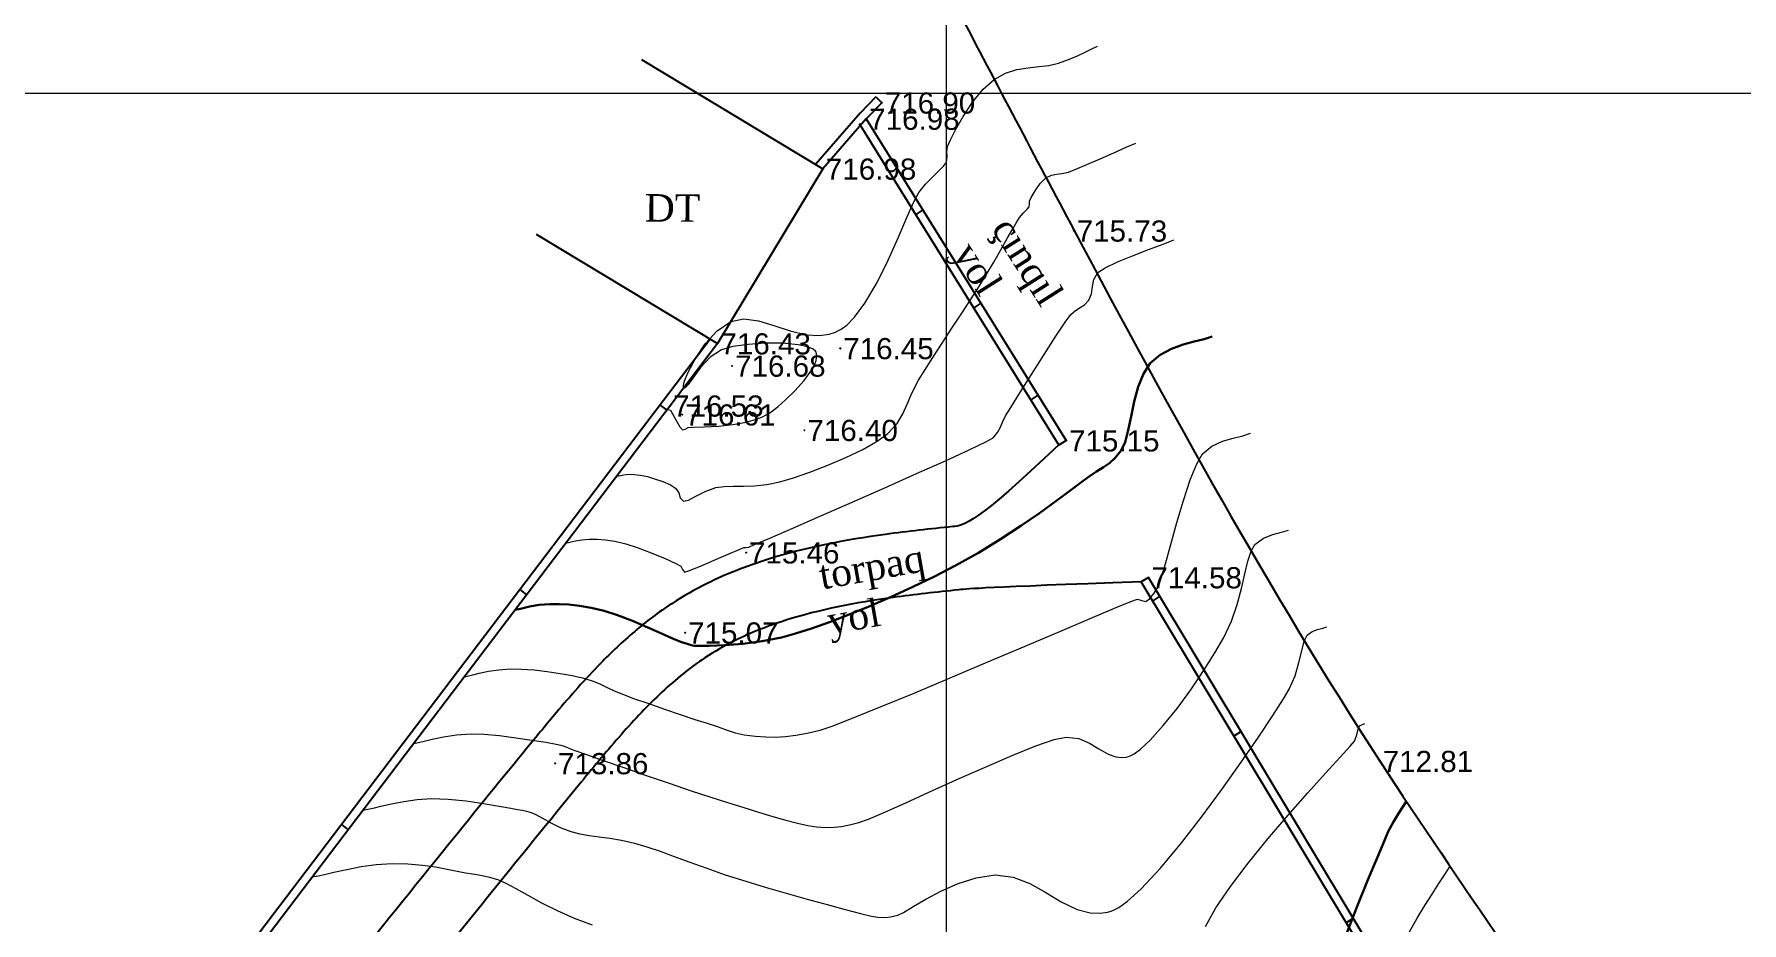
# Model space of a CAD drawing. Header units: feet. Extents: x 3381 to 1374491, y 675186 to 8751562.
# Drawn here: x 675226.4 to 675307, y 4376034.9 to 4376076.8 of the extents above; entities that cross this region are included whole.
import ezdxf

# ---------------------------------------------------------------- set-up
doc = ezdxf.new("R2010")
doc.units = ezdxf.units.FT
doc.header["$MEASUREMENT"] = 0
doc.header["$PDMODE"] = 34
doc.header["$PDSIZE"] = 0.01
doc.layers.get('0').update_dxf_attribs({"linetype": 'CONTINUOUS'})
for name, color, linetype in [('0_Point_Height', 2, 'CONTINUOUS'), ('0_Point_Point', 7, 'CONTINUOUS'), ('Yazilar', 7, 'CONTINUOUS')]:
    doc.layers.add(name, color=color, linetype=linetype)
for name, color, linetype, lineweight in [('ANA HORIZONTAL', 24, 'CONTINUOUS', 30), ('HORIZANTAL', 24, 'CONTINUOUS', 13), ('km setka', 170, 'CONTINUOUS', 15)]:
    doc.layers.add(name, color=color, linetype=linetype, lineweight=lineweight)
doc.styles.get("Standard").update_dxf_attribs({"font": 'arial.ttf', "height": 2.5})

msp = doc.modelspace()

# ---------------------------------------------------------------- linework, layer by layer
at = {"linetype": 'Continuous'}
for p, q in [((675255.036, 4376075.642, 716.976), (675263.6, 4376070.478, 716.976)), ((675266.095, 4376073.879, 716.899), (675265.359, 4376073.113, 716.983)), ((675266.383, 4376073.602, 716.899), (675265.647, 4376072.836, 716.983)), ((675266.095, 4376073.879, 716.899), (675266.383, 4376073.602, 716.899)), ((675265.359, 4376073.113, 716.983), (675263.252, 4376070.688, 716.976)), ((675265.647, 4376072.836, 716.983), (675263.6, 4376070.478, 716.976)), ((675265.307, 4376072.625, 716.983), (675274.744, 4376057.426, 715.153)), ((675265.647, 4376072.836, 716.983), (675275.084, 4376057.637, 715.153)), ((675263.6, 4376070.478, 716.976), (675258.622, 4376062.222, 716.431)), ((675268.316, 4376068.537), (675267.983, 4376068.316)), ((675250.058, 4376067.386, 716.431), (675258.622, 4376062.222, 716.431)), ((675271.056, 4376064.125), (675270.722, 4376063.904)), ((675258.277, 4376062.43, 716.432), (675256.07, 4376059.526, 716.528)), ((675258.622, 4376062.222, 716.431), (675256.388, 4376059.284, 716.528)), ((675256.069, 4376059.526, 716.528), (675219.861, 4376011.826, 708.969)), ((675273.752, 4376059.783), (675273.418, 4376059.562)), ((675256.388, 4376059.284, 716.528), (675220.242, 4376011.666, 708.982)), ((675255.912, 4376059.318, 6.389), (675256.227, 4376059.072, 6.389)), ((675275.084, 4376057.637, 715.153), (675274.744, 4376057.426, 715.153)), ((675278.974, 4376051.17, 697.485), (675278.631, 4376050.964, 697.485)), ((675249.292, 4376050.597, -710.059), (675249.607, 4376050.351, -710.059)), ((675279.508, 4376050.281), (675279.174, 4376050.06)), ((675283.342, 4376043.9), (675283.008, 4376043.679)), ((675240.868, 4376039.499, -710.059), (675241.183, 4376039.253, -710.059)), ((675288.645, 4376035.073), (675288.312, 4376034.852))]:
    msp.add_line(p, q, dxfattribs=at)
at = {"linetype": 'Continuous', "elevation": 697.485}
for points in [[(675344.164, 4375947.201), (675332.819, 4375960.904), (675323.934, 4375975.312), (675312.124, 4375995.342), (675302.103, 4376012.281), (675290.977, 4376030.415), (675278.631, 4376050.964)], [(675344.472, 4375947.456), (675333.145, 4375961.138), (675324.277, 4375975.519), (675312.468, 4375995.545), (675302.446, 4376012.487), (675291.319, 4376030.623), (675278.974, 4376051.17)]]:
    msp.add_lwpolyline(points, dxfattribs=at)
at = {"linetype": 'Continuous'}
for points, knots in [([(675269.972, 4376077.97), (675271.793, 4376074.5), (675278.099, 4376062.482), (675287.996, 4376044.5), (675301.991, 4376025.236), (675312.762, 4376005.038), (675323.725, 4375987.152), (675332.853, 4375969.749), (675346.268, 4375951.228), (675362.867, 4375936.939), (675374.402, 4375922.102), (675382.333, 4375911.619), (675393.651, 4375899.701), (675401.9, 4375889.009), (675406.344, 4375883.249)], [0, 0, 0, 0, 11.75951, 40.72321, 61.46233, 83.054979, 109.290717, 124.392744, 141.962718, 177.533008, 189.558821, 198.276488, 216.955448, 238.768866, 238.768866, 238.768866, 238.768866]), ([(675274.73, 4376057.44), (675270.79, 4376053.677), (675270.261, 4376053.626), (675268.672, 4376053.466), (675267.609, 4376053.35), (675264.657, 4376052.943), (675262.78, 4376052.589), (675260.002, 4376051.711), (675259.051, 4376051.34), (675257.56, 4376050.602), (675257, 4376050.286), (675255.84, 4376049.531), (675255.252, 4376049.084), (675254.137, 4376048.134), (675253.607, 4376047.631), (675252.365, 4376046.359), (675251.675, 4376045.573), (675250.564, 4376044.255), (675250.13, 4376043.725), (675249.274, 4376042.678), (675248.849, 4376042.158), (675247.583, 4376040.603), (675246.75, 4376039.575), (675244.27, 4376036.507), (675242.643, 4376034.484), (675239.734, 4376030.889), (675238.458, 4376029.318), (675236.422, 4376026.84), (675235.681, 4376025.942), (675234.248, 4376024.22), (675233.559, 4376023.398), (675232.331, 4376021.944), (675231.796, 4376021.315), (675230.427, 4376019.713), (675229.554, 4376018.708), (675228.122, 4376016.767), (675227.535, 4376015.857), (675226.77, 4376014.203), (675226.521, 4376013.5), (675226.287, 4376012.378), (675226.233, 4376011.984), (675226.185, 4376011.19), (675226.19, 4376010.795), (675226.31, 4376009.195), (675226.625, 4376008.022), (675227.338, 4376006.178), (675227.674, 4376005.471), (675228.4, 4376004.135), (675228.791, 4376003.503), (675230.079, 4376001.58), (675231.026, 4376000.387), (675232.49, 4375998.453), (675233.041, 4375997.702), (675234.042, 4375996.171), (675234.49, 4375995.394), (675235.16, 4375993.923), (675235.401, 4375993.237), (675235.746, 4375991.801), (675235.851, 4375991.059), (675235.929, 4375989.462), (675235.883, 4375988.608), (675235.619, 4375986.928), (675235.402, 4375986.097), (675234.607, 4375983.863), (675233.875, 4375982.511), (675232.402, 4375980.364), (675231.748, 4375979.535), (675230.357, 4375977.928), (675229.619, 4375977.145), (675228.117, 4375975.593), (675227.355, 4375974.824), (675226.033, 4375973.439), (675225.469, 4375972.831), (675224.374, 4375971.579), (675223.845, 4375970.94), (675222.306, 4375968.993), (675221.34, 4375967.656), (675219.641, 4375965.192), (675218.893, 4375964.071), (675217.424, 4375961.802), (675216.705, 4375960.656), (675214.604, 4375957.181), (675213.278, 4375954.818), (675210.882, 4375950.129), (675209.803, 4375947.808), (675208.139, 4375943.783), (675207.503, 4375942.1), (675206.344, 4375938.694), (675205.822, 4375936.977), (675204.809, 4375933.348), (675204.327, 4375931.436), (675203.543, 4375928.143), (675203.228, 4375926.766), (675202.615, 4375924.002), (675202.319, 4375922.614), (675201.895, 4375920.441), (675201.749, 4375919.666), (675201.511, 4375918.266), (675201.415, 4375917.647), (675201.175, 4375915.683), (675201.1, 4375914.339), (675201.102, 4375911.322), (675201.224, 4375909.651), (675201.664, 4375906.359), (675201.98, 4375904.74), (675202.62, 4375902.024), (675202.913, 4375900.916), (675203.478, 4375898.918), (675203.744, 4375898.025), (675204.237, 4375896.411), (675204.463, 4375895.68), (675204.959, 4375894.207), (675205.228, 4375893.467), (675205.684, 4375892.376), (675205.841, 4375892.023), (675206.343, 4375890.969), (675206.704, 4375890.308), (675207.385, 4375889.038), (675207.705, 4375888.429), (675208.104, 4375887.527), (675208.225, 4375887.223), (675208.412, 4375886.669), (675208.482, 4375886.422), (675208.605, 4375885.898), (675208.657, 4375885.624), (675208.791, 4375884.788), (675208.854, 4375884.197), (675206.669, 4375879.784)], [0, 0, 0, 0, 1.504182, 1.504182, 4.512547, 4.512547, 9.897023, 9.897023, 12.795834, 12.795834, 14.604059, 14.604059, 16.662244, 16.662244, 18.72043, 18.72043, 21.69221, 21.69221, 23.690537, 23.690537, 25.688865, 25.688865, 29.68552, 29.68552, 37.678831, 37.678831, 43.858623, 43.858623, 47.338723, 47.338723, 50.479181, 50.479181, 52.843093, 52.843093, 56.452422, 56.452422, 59.343353, 59.343353, 61.301717, 61.301717, 62.310714, 62.310714, 63.319712, 63.319712, 66.426739, 66.426739, 68.50177, 68.50177, 70.576802, 70.576802, 75.092259, 75.092259, 77.984383, 77.984383, 80.876507, 80.876507, 83.368148, 83.368148, 85.859789, 85.859789, 88.693846, 88.693846, 91.527902, 91.527902, 96.504404, 96.504404, 99.813748, 99.813748, 103.123092, 103.123092, 106.359907, 106.359907, 108.778682, 108.778682, 111.197456, 111.197456, 116.035005, 116.035005, 120.025858, 120.025858, 124.016711, 124.016711, 131.998417, 131.998417, 139.538843, 139.538843, 144.840516, 144.840516, 150.142189, 150.142189, 155.992549, 155.992549, 160.212599, 160.212599, 164.43265, 164.43265, 166.77754, 166.77754, 168.584028, 168.584028, 172.423705, 172.423705, 177.221179, 177.221179, 182.018653, 182.018653, 185.384546, 185.384546, 188.140377, 188.140377, 190.397291, 190.397291, 192.654204, 192.654204, 193.73589, 193.73589, 195.899262, 195.899262, 198.062634, 198.062634, 199.190084, 199.190084, 200.13488, 200.13488, 201.079676, 201.079676, 202.923933, 202.923933, 202.923933, 202.923933]), ([(675278.632, 4376050.97), (675271.07, 4376050.69), (675270.541, 4376050.639), (675268.963, 4376050.48), (675267.926, 4376050.366), (675265.126, 4376049.978), (675263.418, 4376049.647), (675261, 4376048.879), (675260.192, 4376048.56), (675258.943, 4376047.938), (675258.474, 4376047.67), (675257.326, 4376046.912), (675256.655, 4376046.366), (675255.344, 4376045.142), (675254.707, 4376044.465), (675253.444, 4376043.03), (675252.818, 4376042.271), (675250.67, 4376039.65), (675249.192, 4376037.824), (675246.264, 4376034.199), (675244.815, 4376032.398), (675240.428, 4376026.976), (675237.451, 4376023.334), (675233.732, 4376018.961), (675233.248, 4376018.398), (675232.306, 4376017.289), (675231.85, 4376016.739), (675230.862, 4376015.45), (675230.365, 4376014.715), (675229.679, 4376013.396), (675229.452, 4376012.81), (675229.263, 4376011.97), (675229.224, 4376011.71), (675229.188, 4376011.181), (675229.19, 4376010.905), (675229.274, 4376009.795), (675229.505, 4376008.893), (675230.056, 4376007.466), (675230.301, 4376006.938), (675230.838, 4376005.918), (675231.132, 4376005.423), (675232.216, 4376003.743), (675233.108, 4376002.596), (675234.627, 4376000.605), (675235.24, 4375999.79), (675236.409, 4375998.054), (675236.965, 4375997.136), (675237.711, 4375995.582), (675237.958, 4375994.986), (675238.368, 4375993.752), (675238.529, 4375993.121), (675238.886, 4375991.207), (675238.955, 4375989.901), (675238.785, 4375987.5), (675238.584, 4375986.405), (675237.982, 4375984.295), (675237.581, 4375983.276), (675236.626, 4375981.337), (675236.075, 4375980.416), (675234.694, 4375978.4), (675233.831, 4375977.336), (675232.046, 4375975.329), (675231.126, 4375974.384), (675229.46, 4375972.678), (675228.71, 4375971.912), (675227.533, 4375970.637), (675227.088, 4375970.133), (675226.216, 4375969.098), (675225.79, 4375968.569), (675224.536, 4375966.952), (675223.731, 4375965.836), (675222.205, 4375963.627), (675221.478, 4375962.54), (675220.057, 4375960.351), (675219.362, 4375959.246), (675217.332, 4375955.903), (675216.052, 4375953.635), (675213.675, 4375949.019), (675212.579, 4375946.672), (675210.925, 4375942.668), (675210.308, 4375941.034), (675209.186, 4375937.727), (675208.677, 4375936.05), (675207.679, 4375932.468), (675207.2, 4375930.558), (675206.429, 4375927.304), (675206.122, 4375925.965), (675205.531, 4375923.292), (675205.248, 4375921.957), (675204.833, 4375919.831), (675204.683, 4375919.036), (675204.45, 4375917.648), (675204.361, 4375917.05), (675204.224, 4375915.857), (675204.174, 4375915.257), (675204.08, 4375913.448), (675204.089, 4375912.233), (675204.278, 4375909.099), (675204.558, 4375907.191), (675205.348, 4375903.383), (675205.855, 4375901.484), (675206.601, 4375898.944), (675206.795, 4375898.303), (675207.188, 4375897.025), (675207.386, 4375896.396), (675207.781, 4375895.233), (675207.976, 4375894.697), (675208.327, 4375893.823), (675208.475, 4375893.479), (675208.757, 4375892.872), (675208.889, 4375892.606), (675209.168, 4375892.062), (675209.315, 4375891.787), (675209.766, 4375890.946), (675210.082, 4375890.367), (675210.607, 4375889.295), (675210.824, 4375888.815), (675211.143, 4375887.972), (675211.261, 4375887.619), (675211.458, 4375886.9), (675211.536, 4375886.543), (675211.73, 4375885.484), (675211.807, 4375884.796), (675211.885, 4375884.054), (675211.894, 4375883.973), (675213.628, 4375879.661)], [0, 0, 0, 0, 1.519576, 1.519576, 4.558728, 4.558728, 9.930594, 9.930594, 12.837598, 12.837598, 14.698947, 14.698947, 17.596272, 17.596272, 20.493598, 20.493598, 23.430765, 23.430765, 30.540606, 30.540606, 37.650448, 37.650448, 51.870131, 51.870131, 53.943342, 53.943342, 56.016553, 56.016553, 58.839775, 58.839775, 61.186701, 61.186701, 62.257023, 62.257023, 63.327345, 63.327345, 66.426341, 66.426341, 68.26825, 68.26825, 70.110159, 70.110159, 74.62153, 74.62153, 77.595, 77.595, 80.568471, 80.568471, 82.304355, 82.304355, 84.04024, 84.04024, 87.512009, 87.512009, 90.504027, 90.504027, 93.496045, 93.496045, 96.488063, 96.488063, 100.372173, 100.372173, 104.256283, 104.256283, 107.517701, 107.517701, 109.618427, 109.618427, 111.719153, 111.719153, 115.920605, 115.920605, 119.858792, 119.858792, 123.796978, 123.796978, 131.673352, 131.673352, 139.553481, 139.553481, 144.894421, 144.894421, 150.235361, 150.235361, 156.190392, 156.190392, 160.321983, 160.321983, 164.453574, 164.453574, 166.899961, 166.899961, 168.797126, 168.797126, 170.694291, 170.694291, 174.488621, 174.488621, 180.488906, 180.488906, 186.48919, 186.48919, 188.508696, 188.508696, 190.528201, 190.528201, 192.322947, 192.322947, 193.52533, 193.52533, 194.478712, 194.478712, 195.432094, 195.432094, 197.338858, 197.338858, 198.784376, 198.784376, 199.759029, 199.759029, 200.733681, 200.733681, 202.682985, 202.682985, 202.923933, 202.923933, 202.923933, 202.923933])]:
    msp.add_open_spline(points, degree=3, knots=knots, dxfattribs=at)
at = {"layer": '0_Point_Point'}
for p in [(675266.383, 4376073.602, 716.899), (675265.647, 4376072.836, 716.983), (675263.6, 4376070.478, 716.976), (675275.445, 4376067.553, 715.731), (675258.622, 4376062.222, 716.431), (675264.421, 4376061.997, 716.448), (675259.315, 4376061.172, 716.68), (675256.388, 4376059.284, 716.528), (675256.954, 4376058.864, 716.608), (675262.73, 4376058.131, 716.396), (675275.084, 4376057.637, 715.153), (675259.971, 4376052.345, 715.458), (675278.974, 4376051.17, 714.578), (675257.095, 4376048.562, 715.073), (675250.952, 4376042.388, 713.864), (675289.892, 4376042.493, 712.806)]:
    msp.add_point(p, dxfattribs=at)
at = {"layer": 'ANA HORIZONTAL', "color": 16, "lineweight": 30}
for points, elevation in [([(675249.069, 4376049.642), (675249.125, 4376049.652), (675249.244, 4376049.677), (675249.444, 4376049.725), (675249.749, 4376049.796), (675250.192, 4376049.876), (675250.704, 4376049.916), (675251.144, 4376049.916), (675251.604, 4376049.892), (675252.1, 4376049.836), (675252.65, 4376049.739), (675253.27, 4376049.593), (675253.893, 4376049.395), (675254.606, 4376049.119), (675255.327, 4376048.814), (675255.975, 4376048.526), (675256.468, 4376048.302), (675256.724, 4376048.189), (675256.927, 4376048.116), (675257.095, 4376048.059), (675257.228, 4376048.017), (675257.371, 4376047.968), (675257.517, 4376047.938), (675257.741, 4376047.934), (675258.247, 4376047.939), (675258.962, 4376047.969), (675259.815, 4376048.036), (675260.734, 4376048.154), (675261.645, 4376048.337), (675262.296, 4376048.518), (675263.057, 4376048.763), (675263.909, 4376049.065), (675264.833, 4376049.419), (675265.81, 4376049.817), (675266.82, 4376050.254), (675267.845, 4376050.724), (675268.865, 4376051.219), (675269.861, 4376051.733), (675270.943, 4376052.342), (675271.976, 4376052.974), (675272.941, 4376053.607), (675273.822, 4376054.216), (675274.598, 4376054.775), (675275.252, 4376055.262), (675275.765, 4376055.65), (675276.119, 4376055.916), (675276.51, 4376056.18), (675276.839, 4376056.381), (675277.128, 4376056.575), (675277.401, 4376056.818), (675277.682, 4376057.166), (675277.866, 4376057.565), (675278.015, 4376058.123), (675278.153, 4376058.783), (675278.302, 4376059.488), (675278.487, 4376060.179), (675278.73, 4376060.799), (675279.056, 4376061.29), (675279.53, 4376061.695), (675280.057, 4376061.978), (675280.601, 4376062.174), (675281.126, 4376062.313), (675281.597, 4376062.429), (675281.978, 4376062.554)], 715), ([(675288.26, 4376034.17), (675288.815, 4376035.589), (675289.333, 4376036.879), (675289.778, 4376037.958), (675290.11, 4376038.746), (675290.293, 4376039.161), (675290.534, 4376039.626), (675290.769, 4376040.016), (675290.981, 4376040.341), (675291.152, 4376040.608)], 712.5)]:
    msp.add_lwpolyline(points, dxfattribs=dict(at, elevation=elevation))
at = {"layer": 'HORIZANTAL', "color": 16, "linetype": 'Continuous', "lineweight": 20}
for points, elevation in [([(675256.254, 4376059.107), (675256.257, 4376059.108), (675256.273, 4376059.111), (675256.284, 4376059.112), (675256.338, 4376059.099), (675256.402, 4376059.078), (675256.484, 4376058.93), (675256.657, 4376058.615), (675256.843, 4376058.296), (675256.964, 4376058.139), (675257.09, 4376058.175), (675257.237, 4376058.252), (675257.486, 4376058.268), (675258.009, 4376058.289), (675258.673, 4376058.327), (675259.347, 4376058.391), (675259.896, 4376058.491), (675260.375, 4376058.625), (675260.75, 4376058.761), (675261.094, 4376058.95), (675261.479, 4376059.245), (675261.833, 4376059.562), (675262.268, 4376059.992), (675262.708, 4376060.484), (675263.074, 4376060.986), (675263.262, 4376061.36), (675263.316, 4376061.606), (675263.301, 4376061.749), (675263.277, 4376061.812), (675263.243, 4376061.862), (675263.138, 4376061.952), (675262.89, 4376062.063), (675262.426, 4376062.167), (675261.694, 4376062.234), (675260.876, 4376062.236), (675260.064, 4376062.181), (675259.347, 4376062.077), (675258.814, 4376061.931), (675258.278, 4376061.582), (675257.824, 4376061.09), (675257.46, 4376060.591), (675257.238, 4376060.282), (675257.116, 4376060.148), (675257.056, 4376060.123), (675257.033, 4376060.132), (675257.019, 4376060.154), (675257.016, 4376060.239), (675257.068, 4376060.455), (675257.232, 4376060.871), (675257.574, 4376061.521), (675258.041, 4376062.21), (675258.61, 4376062.829), (675259.252, 4376063.267), (675259.868, 4376063.393), (675260.551, 4376063.299), (675261.283, 4376063.079), (675262.047, 4376062.829), (675262.823, 4376062.641), (675263.441, 4376062.6), (675263.896, 4376062.664), (675264.194, 4376062.763), (675264.34, 4376062.832), (675264.467, 4376062.906), (675264.72, 4376063.096), (675265.094, 4376063.477), (675265.578, 4376064.128), (675266.152, 4376065.104), (675266.682, 4376066.168), (675267.156, 4376067.224), (675267.563, 4376068.172), (675267.891, 4376068.917), (675268.129, 4376069.36), (675268.446, 4376069.747), (675268.768, 4376070.082), (675269.063, 4376070.367), (675269.294, 4376070.605), (675269.427, 4376070.798), (675269.471, 4376071.05), (675269.445, 4376071.275), (675269.479, 4376071.536), (675269.605, 4376071.823), (675269.86, 4376072.326), (675270.221, 4376072.956), (675270.662, 4376073.623), (675271.159, 4376074.236), (675271.686, 4376074.707), (675272.223, 4376075), (675272.758, 4376075.169), (675273.284, 4376075.257), (675273.792, 4376075.307), (675274.271, 4376075.364), (675274.715, 4376075.469), (675275.193, 4376075.645), (675275.614, 4376075.823), (675275.982, 4376075.994), (675276.299, 4376076.146), (675276.568, 4376076.27)], 716.5), ([(675253.859, 4376055.952), (675253.885, 4376055.957), (675253.942, 4376055.97), (675254.039, 4376055.993), (675254.193, 4376056.025), (675254.424, 4376056.047), (675254.681, 4376056.042), (675254.967, 4376056.01), (675255.311, 4376055.935), (675255.648, 4376055.836), (675256.035, 4376055.7), (675256.394, 4376055.546), (675256.645, 4376055.393), (675256.79, 4376055.165), (675256.865, 4376054.932), (675257.01, 4376054.783), (675257.246, 4376054.826), (675257.598, 4376055.007), (675258.041, 4376055.234), (675258.549, 4376055.417), (675258.93, 4376055.475), (675259.361, 4376055.49), (675259.842, 4376055.492), (675260.371, 4376055.508), (675260.946, 4376055.564), (675261.565, 4376055.688), (675262.204, 4376055.877), (675262.979, 4376056.144), (675263.825, 4376056.47), (675264.681, 4376056.835), (675265.482, 4376057.22), (675266.165, 4376057.606), (675266.666, 4376057.974), (675267.101, 4376058.445), (675267.374, 4376058.897), (675267.574, 4376059.365), (675267.79, 4376059.884), (675268.11, 4376060.489), (675268.409, 4376060.97), (675268.79, 4376061.564), (675269.224, 4376062.234), (675269.688, 4376062.945), (675270.154, 4376063.66), (675270.597, 4376064.343), (675270.99, 4376064.958), (675271.309, 4376065.469), (675271.666, 4376066.066), (675272.002, 4376066.648), (675272.304, 4376067.182), (675272.56, 4376067.638), (675272.758, 4376067.982), (675272.886, 4376068.185), (675273.074, 4376068.406), (675273.247, 4376068.577), (675273.34, 4376068.688), (675273.351, 4376068.816), (675273.358, 4376068.946), (675273.438, 4376069.117), (675273.615, 4376069.434), (675273.856, 4376069.785), (675274.13, 4376070.055), (675274.389, 4376070.184), (675274.628, 4376070.227), (675274.884, 4376070.251), (675275.19, 4376070.322), (675275.535, 4376070.457), (675276.061, 4376070.68), (675276.687, 4376070.954), (675277.334, 4376071.24), (675277.922, 4376071.501), (675278.371, 4376071.698)], 716), ([(675251.464, 4376052.797), (675251.501, 4376052.804), (675251.582, 4376052.821), (675251.716, 4376052.853), (675251.922, 4376052.901), (675252.219, 4376052.954), (675252.564, 4376052.982), (675252.936, 4376052.979), (675253.333, 4376052.949), (675253.777, 4376052.881), (675254.29, 4376052.764), (675254.835, 4376052.588), (675255.495, 4376052.334), (675256.142, 4376052.062), (675256.649, 4376051.834), (675256.888, 4376051.709), (675256.972, 4376051.548), (675257.056, 4376051.428), (675257.294, 4376051.5), (675257.813, 4376051.708), (675258.47, 4376051.986), (675259.125, 4376052.268), (675259.636, 4376052.489), (675259.861, 4376052.583), (675259.978, 4376052.593), (675260.095, 4376052.604), (675260.371, 4376052.721), (675261.096, 4376053.034), (675262.171, 4376053.501), (675263.5, 4376054.081), (675264.983, 4376054.732), (675266.522, 4376055.411), (675268.02, 4376056.077), (675269.379, 4376056.688), (675270.499, 4376057.203), (675271.284, 4376057.579), (675271.635, 4376057.775), (675271.846, 4376058.015), (675271.968, 4376058.247), (675272.071, 4376058.501), (675272.227, 4376058.805), (675272.467, 4376059.194), (675272.9, 4376059.889), (675273.451, 4376060.766), (675274.043, 4376061.7), (675274.599, 4376062.565), (675275.044, 4376063.237), (675275.301, 4376063.59), (675275.531, 4376063.792), (675275.747, 4376063.921), (675275.952, 4376064.054), (675276.152, 4376064.271), (675276.279, 4376064.577), (675276.327, 4376064.911), (675276.397, 4376065.251), (675276.586, 4376065.574), (675276.927, 4376065.807), (675277.507, 4376066.082), (675278.223, 4376066.375), (675278.974, 4376066.662), (675279.659, 4376066.92), (675280.175, 4376067.126)], 715.5), ([(675246.674, 4376046.487), (675246.733, 4376046.497), (675246.857, 4376046.523), (675247.062, 4376046.571), (675247.367, 4376046.644), (675247.801, 4376046.738), (675248.293, 4376046.813), (675248.843, 4376046.851), (675249.37, 4376046.842), (675249.958, 4376046.8), (675250.576, 4376046.731), (675251.186, 4376046.641), (675251.756, 4376046.536), (675252.25, 4376046.422), (675252.709, 4376046.282), (675253.065, 4376046.138), (675253.384, 4376045.986), (675253.735, 4376045.82), (675254.184, 4376045.636), (675254.708, 4376045.444), (675255.372, 4376045.209), (675256.11, 4376044.953), (675256.86, 4376044.699), (675257.556, 4376044.468), (675258.136, 4376044.285), (675258.657, 4376044.111), (675259.071, 4376043.959), (675259.452, 4376043.833), (675259.873, 4376043.734), (675260.407, 4376043.666), (675260.898, 4376043.635), (675261.365, 4376043.631), (675261.832, 4376043.659), (675262.322, 4376043.721), (675262.861, 4376043.821), (675263.473, 4376043.962), (675264.04, 4376044.153), (675265.026, 4376044.534), (675266.342, 4376045.067), (675267.9, 4376045.711), (675269.612, 4376046.428), (675271.388, 4376047.177), (675273.141, 4376047.92), (675274.781, 4376048.617), (675276.221, 4376049.228), (675277.371, 4376049.714), (675278.144, 4376050.036), (675278.45, 4376050.153), (675278.658, 4376050.077), (675278.846, 4376050.029), (675279.023, 4376050.163), (675279.239, 4376050.435), (675279.455, 4376050.788), (675279.574, 4376051.132), (675279.769, 4376051.814), (675280.022, 4376052.726), (675280.314, 4376053.762), (675280.628, 4376054.815), (675280.946, 4376055.777), (675281.251, 4376056.544), (675281.525, 4376057.006), (675281.97, 4376057.369), (675282.466, 4376057.605), (675282.965, 4376057.757), (675283.419, 4376057.868), (675283.782, 4376057.982)], 714.5), ([(675244.279, 4376043.331), (675244.352, 4376043.345), (675244.508, 4376043.377), (675244.763, 4376043.436), (675245.143, 4376043.528), (675245.684, 4376043.644), (675246.297, 4376043.739), (675246.983, 4376043.786), (675247.588, 4376043.767), (675248.319, 4376043.699), (675249.1, 4376043.601), (675249.858, 4376043.49), (675250.515, 4376043.383), (675250.998, 4376043.297), (675251.23, 4376043.251), (675251.38, 4376043.2), (675251.496, 4376043.146), (675251.643, 4376043.083), (675251.884, 4376042.996), (675252.436, 4376042.801), (675253.229, 4376042.523), (675254.19, 4376042.188), (675255.249, 4376041.821), (675256.335, 4376041.448), (675257.377, 4376041.095), (675258.303, 4376040.788), (675259.044, 4376040.552), (675259.822, 4376040.311), (675260.551, 4376040.084), (675261.227, 4376039.879), (675261.844, 4376039.7), (675262.398, 4376039.555), (675262.883, 4376039.451), (675263.297, 4376039.394), (675263.759, 4376039.365), (675264.133, 4376039.368), (675264.477, 4376039.405), (675264.847, 4376039.478), (675265.3, 4376039.587), (675265.748, 4376039.751), (675266.524, 4376040.085), (675267.55, 4376040.545), (675268.746, 4376041.087), (675270.034, 4376041.669), (675271.335, 4376042.246), (675272.57, 4376042.774), (675273.659, 4376043.211), (675274.525, 4376043.511), (675275.088, 4376043.633), (675275.676, 4376043.562), (675276.179, 4376043.347), (675276.632, 4376043.073), (675277.068, 4376042.82), (675277.427, 4376042.691), (675277.714, 4376042.663), (675277.917, 4376042.688), (675278.024, 4376042.716), (675278.107, 4376042.747), (675278.289, 4376042.842), (675278.593, 4376043.063), (675279.048, 4376043.484), (675279.671, 4376044.173), (675280.322, 4376044.986), (675280.968, 4376045.868), (675281.575, 4376046.759), (675282.108, 4376047.603), (675282.535, 4376048.34), (675282.895, 4376049.114), (675283.164, 4376049.893), (675283.366, 4376050.646), (675283.525, 4376051.338), (675283.667, 4376051.937), (675283.815, 4376052.41), (675283.995, 4376052.723), (675284.394, 4376053.027), (675284.836, 4376053.203), (675285.255, 4376053.311), (675285.585, 4376053.411)], 714), ([(675241.884, 4376040.176), (675241.957, 4376040.189), (675242.11, 4376040.22), (675242.358, 4376040.276), (675242.723, 4376040.364), (675243.232, 4376040.483), (675243.802, 4376040.593), (675244.432, 4376040.678), (675245.123, 4376040.72), (675245.903, 4376040.696), (675246.748, 4376040.613), (675247.577, 4376040.496), (675248.31, 4376040.372), (675248.868, 4376040.268), (675249.17, 4376040.21), (675249.409, 4376040.172), (675249.598, 4376040.136), (675249.829, 4376040.067), (675250.047, 4376039.964), (675250.357, 4376039.792), (675250.743, 4376039.582), (675251.193, 4376039.365), (675251.692, 4376039.173), (675252.124, 4376039.057), (675252.566, 4376038.979), (675253.03, 4376038.917), (675253.532, 4376038.849), (675254.085, 4376038.755), (675254.704, 4376038.614), (675255.284, 4376038.444), (675255.907, 4376038.234), (675256.579, 4376037.99), (675257.312, 4376037.72), (675258.112, 4376037.431), (675258.989, 4376037.128), (675259.952, 4376036.819), (675260.878, 4376036.541), (675261.861, 4376036.254), (675262.85, 4376035.974), (675263.797, 4376035.713), (675264.653, 4376035.484), (675265.37, 4376035.3), (675265.897, 4376035.175), (675266.187, 4376035.121), (675266.524, 4376035.107), (675266.796, 4376035.136), (675267.128, 4376035.212), (675267.4, 4376035.344), (675267.853, 4376035.617), (675268.453, 4376035.973), (675269.172, 4376036.357), (675269.977, 4376036.713), (675270.839, 4376036.984), (675271.726, 4376037.113), (675272.577, 4376037.015), (675273.367, 4376036.707), (675274.118, 4376036.285), (675274.855, 4376035.847), (675275.599, 4376035.49), (675276.215, 4376035.327), (675276.697, 4376035.308), (675277.031, 4376035.358), (675277.202, 4376035.403), (675277.315, 4376035.445), (675277.564, 4376035.574), (675277.985, 4376035.877), (675278.624, 4376036.458), (675279.518, 4376037.416), (675280.478, 4376038.566), (675281.464, 4376039.835), (675282.434, 4376041.15), (675283.347, 4376042.439), (675284.164, 4376043.63), (675284.841, 4376044.651), (675285.339, 4376045.429), (675285.616, 4376045.891), (675285.893, 4376046.523), (675286.078, 4376047.147), (675286.208, 4376047.709), (675286.324, 4376048.157), (675286.464, 4376048.439), (675286.696, 4376048.616), (675286.953, 4376048.718), (675287.197, 4376048.781), (675287.389, 4376048.839)], 713.5), ([(675281.666, 4376034.679), (675282.149, 4376035.556), (675282.842, 4376036.573), (675283.683, 4376037.678), (675284.613, 4376038.818), (675285.572, 4376039.94), (675286.499, 4376040.992), (675287.335, 4376041.92), (675288.02, 4376042.674), (675288.494, 4376043.199), (675288.697, 4376043.443), (675288.813, 4376043.74), (675288.878, 4376044.003), (675288.934, 4376044.155), (675289.069, 4376044.23), (675289.192, 4376044.267)], 713), ([(675239.489, 4376037.021), (675239.574, 4376037.036), (675239.757, 4376037.072), (675240.056, 4376037.138), (675240.499, 4376037.241), (675241.116, 4376037.379), (675241.79, 4376037.508), (675242.51, 4376037.607), (675243.263, 4376037.655), (675244.002, 4376037.642), (675244.685, 4376037.583), (675245.304, 4376037.494), (675245.854, 4376037.393), (675246.329, 4376037.295), (675246.722, 4376037.219), (675247.167, 4376037.148), (675247.516, 4376037.09), (675247.858, 4376037.012), (675248.285, 4376036.879), (675248.633, 4376036.724), (675249.095, 4376036.475), (675249.66, 4376036.158), (675250.316, 4376035.801), (675251.051, 4376035.43), (675251.852, 4376035.073), (675252.708, 4376034.756)], 713), ([(675291.302, 4376034.425), (675291.663, 4376035.077), (675292.02, 4376035.674), (675292.364, 4376036.215), (675292.684, 4376036.704), (675292.969, 4376037.141), (675293.21, 4376037.528)], 712)]:
    msp.add_lwpolyline(points, dxfattribs=dict(at, elevation=elevation))
at = {"layer": 'km setka', "flags": 128}
for points in [[(675269.419, 4376155.847), (675269.419, 4375700.062)], [(675069.612, 4376074.058), (675546.772, 4376074.058)], [(675069.612, 4376074.058), (675546.772, 4376074.058)]]:
    msp.add_lwpolyline(points, dxfattribs=at)

# ---------------------------------------------------------------- texts
at = {"layer": '0_Point_Height', "color": 0}
for s, p in [('716.90', (675266.519, 4376073.088, 716.899)), ('716.98', (675265.783, 4376072.322, 716.983)), ('716.98', (675263.736, 4376069.964, 716.976)), ('715.73', (675275.581, 4376067.039, 715.731)), ('716.43', (675258.758, 4376061.708, 716.431)), ('716.45', (675264.557, 4376061.483, 716.448)), ('716.68', (675259.451, 4376060.658, 716.68)), ('716.53', (675256.524, 4376058.77, 716.528)), ('716.61', (675257.09, 4376058.35, 716.608)), ('716.40', (675262.866, 4376057.617, 716.396)), ('715.15', (675275.22, 4376057.123, 715.153)), ('715.46', (675260.107, 4376051.831, 715.458)), ('714.58', (675279.11, 4376050.656, 714.578)), ('715.07', (675257.231, 4376048.048, 715.073)), ('713.86', (675251.088, 4376041.874, 713.864)), ('712.81', (675290.028, 4376041.979, 712.806))]:
    msp.add_text(s, height=1, dxfattribs=at).set_placement(p)
at = {"layer": 'Yazilar', "char_height": 1.3, "width": 0.10588, "attachment_point": 1}
for s, insert, rotation in [('{\\fTimes New Roman|b0|i0|c0|p18;DT}', (675255.19, 4376069.286), 359.75118), ('{\\fTimes New Roman|b0|i0|c238|p18;çınqıl yol}', (675272.613, 4376068.35), 302.4345), ('{\\fTimes New Roman|b0|i0|c0|p18;torpaq\\fTimes New Roman|b0|i0|c238|p18; yol}', (675263.318, 4376051.88), 10.07241)]:
    msp.add_mtext(s, dxfattribs=dict(at, insert=insert, rotation=rotation))

doc.saveas('drawing.dxf')
